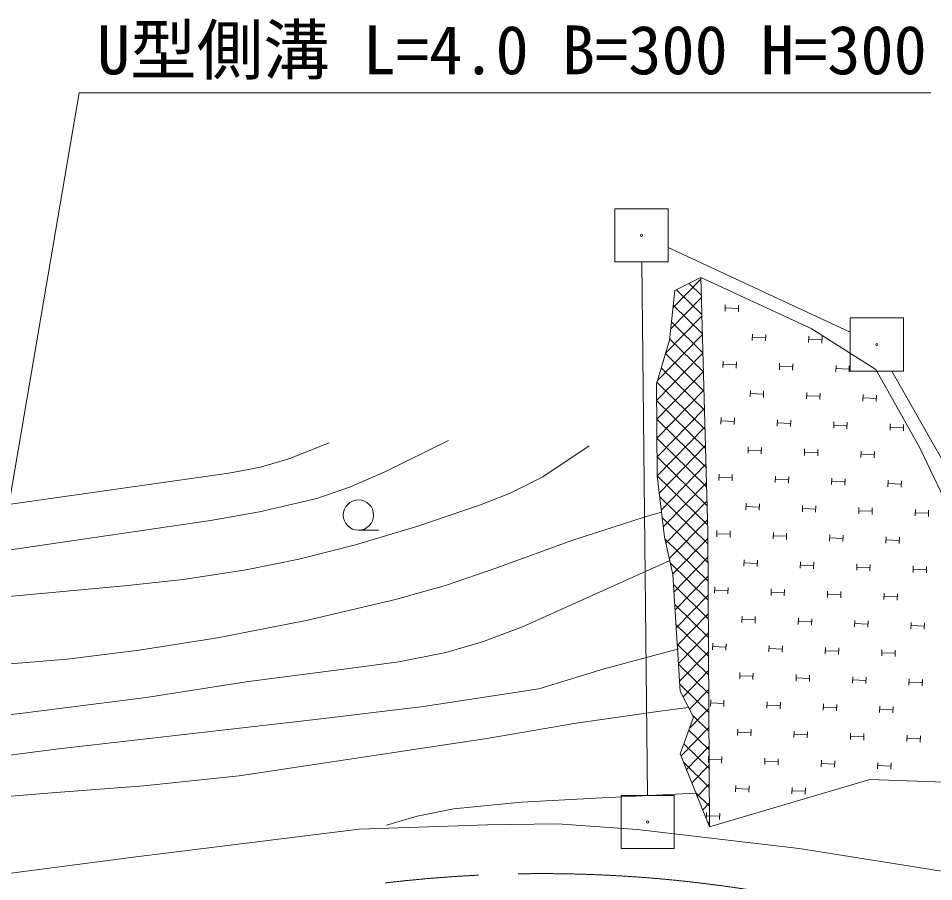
# Model space of a CAD drawing. Units: millimetres, scale not verified. Extents: x 40000 to 680000, y 20000 to 380000.
# Drawn here: x 399162 to 433569, y 270802 to 303243 of the extents above; entities that cross this region are included whole.
import ezdxf
from ezdxf.enums import TextEntityAlignment as Align

# ---------------------------------------------------------------- set-up
doc = ezdxf.new("R2010")
doc.units = ezdxf.units.MM
doc.header["$LTSCALE"] = 1000
doc.linetypes.add('CHAIN', pattern=[18.5, 12, -1.5, 3.5, -1.5])
for name, color, linetype, lineweight in [('M-BGD', 7, 'Continuous', 13), ('M-BMK', 2, 'CHAIN', 13), ('M-BMK-ROW', 30, 'Continuous', 13), ('M-STR-HTXT', 7, 'Continuous', 13)]:
    doc.layers.add(name, color=color, linetype=linetype, lineweight=lineweight)
doc.styles.add('ＭＳ ゴシック', font='')
doc.styles.get('ＭＳ ゴシック').set_extended_font_data('MS Gothic')

msp = doc.modelspace()

# ---------------------------------------------------------------- linework, layer by layer
at = {"layer": 'M-BGD'}
for p, q in [((424820, 293502), (423841, 293011)), ((424820, 293502), (428959, 291582)), ((424820, 293502), (425075, 283946)), ((423771, 292375), (424821, 293447)), ((424377, 293280), (424838, 292829)), ((423841, 293011), (423636, 291147)), ((423905, 293043), (424857, 292111)), ((423683, 291570), (424840, 292751)), ((423781, 292464), (424876, 291392)), ((425735, 292477), (425727, 292238)), ((426231, 292339), (425731, 292358)), ((426235, 292459), (426226, 292219)), ((423489, 290658), (424858, 292056)), ((423712, 291832), (424895, 290674)), ((428959, 291582), (431390, 290045)), ((423636, 291147), (423144, 289507)), ((423180, 289627), (424877, 291360)), ((423642, 291201), (424914, 289955)), ((426756, 291378), (426747, 291139)), ((427251, 291240), (426752, 291258)), ((427256, 291360), (427247, 291120)), ((428876, 291300), (428867, 291060)), ((429371, 291162), (428872, 291180)), ((429376, 291281), (429367, 291042)), ((423151, 288882), (424895, 290664)), ((423488, 290652), (424934, 289236)), ((423326, 290111), (424953, 288518)), ((425657, 290358), (425648, 290118)), ((426152, 290219), (425653, 290238)), ((426157, 290339), (426148, 290099)), ((427777, 290279), (427768, 290039)), ((428272, 290141), (427773, 290159)), ((428277, 290261), (428268, 290021)), ((429897, 290201), (429888, 289961)), ((430392, 290062), (429892, 290081)), ((430396, 290182), (430388, 289943)), ((423158, 288175), (424914, 289969)), ((431390, 290045), (433044, 287100)), ((423144, 289507), (423181, 286054)), ((423163, 289570), (424972, 287799)), ((423166, 287468), (424933, 289273)), ((426678, 289258), (426669, 289019)), ((427173, 289120), (426673, 289139)), ((427177, 289240), (427169, 289000)), ((428798, 289180), (428789, 288940)), ((429293, 289042), (428793, 289060)), ((429297, 289162), (429288, 288922)), ((430918, 289102), (430909, 288862)), ((431417, 289083), (431408, 288843)), ((423151, 288883), (424991, 287081)), ((431413, 288963), (430913, 288982)), ((423173, 286761), (424951, 288577)), ((423158, 288175), (425011, 286362)), ((425579, 288238), (425570, 287998)), ((426074, 288099), (425574, 288118)), ((426078, 288219), (426069, 287979)), ((427699, 288159), (427690, 287920)), ((428194, 288021), (427694, 288039)), ((428198, 288141), (428189, 287901)), ((429818, 288081), (429810, 287841)), ((430318, 288062), (430309, 287823)), ((431938, 288003), (431929, 287763)), ((423181, 286054), (424970, 287882)), ((430314, 287943), (429814, 287961)), ((432434, 287864), (431934, 287883)), ((432438, 287984), (432429, 287744)), ((423166, 287468), (425030, 285644)), ((423257, 285417), (424989, 287186)), ((426599, 287139), (426591, 286899)), ((427095, 287000), (426595, 287019)), ((427099, 287120), (427090, 286880)), ((428719, 287060), (428710, 286820)), ((429219, 287042), (429210, 286802)), ((430839, 286982), (430830, 286742)), ((431339, 286963), (431330, 286724)), ((433044, 287100), (435282, 282408)), ((423173, 286761), (425049, 284925)), ((429215, 286922), (428715, 286940)), ((431334, 286843), (430835, 286862)), ((423333, 284780), (425007, 286490)), ((423181, 286054), (425068, 284206)), ((423181, 286054), (423456, 283743)), ((425500, 286118), (425491, 285878)), ((425996, 285979), (425496, 285998)), ((426000, 286099), (425991, 285860)), ((427620, 286039), (427611, 285800)), ((428120, 286021), (428111, 285781)), ((429740, 285961), (429731, 285721)), ((430240, 285943), (430231, 285703)), ((423409, 284143), (425026, 285794)), ((428115, 285901), (427616, 285920)), ((430235, 285823), (429736, 285841)), ((431860, 285883), (431851, 285643)), ((432355, 285744), (431855, 285763)), ((432360, 285864), (432351, 285624)), ((423275, 285262), (425078, 283497)), ((423504, 283525), (425044, 285099)), ((426521, 285019), (426512, 284779)), ((427016, 284880), (426517, 284899)), ((427021, 285000), (427012, 284760)), ((428641, 284940), (428632, 284701)), ((429141, 284922), (429132, 284682)), ((429136, 284802), (428636, 284820)), ((430761, 284862), (430752, 284622)), ((431256, 284724), (430756, 284742)), ((431260, 284843), (431252, 284604)), ((432881, 284784), (432872, 284544)), ((433376, 284645), (432876, 284664)), ((433380, 284765), (433371, 284525)), ((423370, 284470), (425082, 282793)), ((423630, 282940), (425063, 284403)), ((411947, 284007), (412697, 284007)), ((425144, 272862), (425075, 283946)), ((425422, 283998), (425413, 283758)), ((425917, 283860), (425417, 283878)), ((425922, 283980), (425913, 283740)), ((427542, 283920), (427533, 283680)), ((428041, 283901), (428033, 283661)), ((423456, 283743), (423759, 282347)), ((423472, 283670), (425087, 282089)), ((423757, 282355), (425077, 283702)), ((428037, 283781), (427537, 283800)), ((429662, 283841), (429653, 283601)), ((430157, 283703), (429657, 283721)), ((430161, 283823), (430152, 283583)), ((431782, 283763), (431773, 283523)), ((432277, 283624), (431777, 283643)), ((432281, 283744), (432272, 283505)), ((423802, 281686), (425081, 282992)), ((426443, 282899), (426434, 282659)), ((426942, 282880), (426933, 282641)), ((423665, 282782), (425091, 281385)), ((426938, 282760), (426438, 282779)), ((428563, 282820), (428554, 282581)), ((429058, 282682), (428558, 282701)), ((429062, 282802), (429053, 282562)), ((430682, 282742), (430674, 282502)), ((431178, 282604), (430678, 282622)), ((431182, 282724), (431173, 282484)), ((432802, 282664), (432793, 282424)), ((433297, 282525), (432798, 282544)), ((433302, 282645), (433293, 282405)), ((423759, 282347), (424045, 277959)), ((423846, 281016), (425086, 282282)), ((423784, 281965), (425096, 280681)), ((425344, 281878), (425335, 281638)), ((425843, 281860), (425834, 281620)), ((427463, 281800), (427455, 281560)), ((423889, 280345), (425090, 281572)), ((425839, 281740), (425339, 281758)), ((427959, 281661), (427459, 281680)), ((427963, 281781), (427954, 281541)), ((429583, 281721), (429574, 281482)), ((430078, 281583), (429579, 281601)), ((430083, 281703), (430074, 281463)), ((431703, 281643), (431694, 281403)), ((432198, 281505), (431699, 281523)), ((432203, 281624), (432194, 281385)), ((423833, 281218), (425100, 279977)), ((423933, 279675), (425094, 280862)), ((426364, 280779), (426355, 280539)), ((423881, 280470), (425104, 279273)), ((426859, 280641), (426360, 280659)), ((426864, 280761), (426855, 280521)), ((428484, 280701), (428475, 280461)), ((428979, 280562), (428480, 280581)), ((428984, 280682), (428975, 280442)), ((430604, 280622), (430595, 280382)), ((431099, 280484), (430600, 280502)), ((431104, 280604), (431095, 280364)), ((432724, 280544), (432715, 280304)), ((433219, 280405), (432719, 280424)), ((433224, 280525), (433215, 280286)), ((423977, 279005), (425099, 280151)), ((425265, 279758), (425256, 279518)), ((425765, 279740), (425756, 279500)), ((423930, 279723), (425109, 278569)), ((424020, 278335), (425103, 279441)), ((425760, 279620), (425261, 279638)), ((427385, 279680), (427376, 279440)), ((427880, 279541), (427381, 279560)), ((427885, 279661), (427876, 279422)), ((429505, 279601), (429496, 279362)), ((430000, 279463), (429500, 279482)), ((430005, 279583), (429996, 279343)), ((431625, 279523), (431616, 279283)), ((432120, 279385), (431620, 279403)), ((432124, 279505), (432116, 279265)), ((423979, 278976), (425113, 277865)), ((424150, 277753), (425108, 278731)), ((426286, 278659), (426277, 278419)), ((426781, 278521), (426281, 278539)), ((426786, 278641), (426777, 278401)), ((428406, 278581), (428397, 278341)), ((428901, 278442), (428401, 278461)), ((428905, 278562), (428897, 278322)), ((430526, 278502), (430517, 278263)), ((431021, 278364), (430521, 278382)), ((431025, 278484), (431016, 278244)), ((432645, 278424), (432637, 278184)), ((433145, 278405), (433136, 278166)), ((424027, 278228), (425117, 277161)), ((424391, 277284), (425112, 278021)), ((433141, 278286), (432641, 278304)), ((424045, 277959), (424543, 276987)), ((425187, 277638), (425178, 277399)), ((425682, 277500), (425182, 277518)), ((425686, 277620), (425678, 277380)), ((427307, 277560), (427298, 277320)), ((427802, 277422), (427302, 277440)), ((427806, 277542), (427797, 277302)), ((429426, 277482), (429418, 277242)), ((429922, 277343), (429422, 277362)), ((429926, 277463), (429917, 277223)), ((431546, 277403), (431537, 277163)), ((432046, 277385), (432037, 277145)), ((424543, 276987), (424041, 275609)), ((424391, 276570), (425116, 277310)), ((424506, 277060), (425122, 276457)), ((432042, 277265), (431542, 277283)), ((424073, 275530), (425121, 276600)), ((424365, 276498), (425126, 275753)), ((426207, 276539), (426199, 276299)), ((426703, 276401), (426203, 276419)), ((426707, 276521), (426698, 276281)), ((428327, 276461), (428318, 276221)), ((428823, 276322), (428323, 276341)), ((428827, 276442), (428818, 276203)), ((430447, 276382), (430438, 276143)), ((430947, 276364), (430938, 276124)), ((432567, 276304), (432558, 276064)), ((424177, 275982), (425130, 275049)), ((430942, 276244), (430443, 276263)), ((433062, 276166), (432563, 276184)), ((433067, 276286), (433058, 276046)), ((425144, 272862), (424041, 275609)), ((424276, 275023), (425125, 275890)), ((424169, 275291), (425135, 274345)), ((425108, 275519), (425099, 275279)), ((425604, 275380), (425104, 275399)), ((425608, 275500), (425599, 275260)), ((427228, 275440), (427219, 275200)), ((427723, 275302), (427224, 275320)), ((427728, 275422), (427719, 275182)), ((429348, 275362), (429339, 275122)), ((429848, 275343), (429839, 275103)), ((431468, 275283), (431459, 275044)), ((431968, 275265), (431959, 275025)), ((424480, 274516), (425130, 275180)), ((429843, 275223), (429344, 275242)), ((431963, 275145), (431464, 275163)), ((425144, 272862), (431164, 274644)), ((431164, 274644), (435415, 274487)), ((424683, 274009), (425134, 274470)), ((426129, 274419), (426120, 274180)), ((426624, 274281), (426125, 274299)), ((426629, 274401), (426620, 274161)), ((428249, 274341), (428240, 274101)), ((428749, 274323), (428740, 274083)), ((424632, 274138), (425139, 273641)), ((428744, 274203), (428245, 274221)), ((424887, 273502), (425138, 273759)), ((425030, 273399), (425021, 273159)), ((425525, 273260), (425026, 273279)), ((425530, 273380), (425521, 273140)), ((411972, 272781), (416796, 272941)), ((419426, 272972), (416796, 272941)), ((422426, 272763), (419426, 272972)), ((425090, 272996), (425143, 273049)), ((425095, 272985), (425144, 272937)), ((403593, 271738), (411972, 272781)), ((428510, 272055), (422426, 272763)), ((434761, 271055), (428510, 272055)), ((396818, 270856), (403593, 271738))]:
    msp.add_line(p, q, dxfattribs=at)
for points in [[(332664, 281098), (335404, 280428), (337476, 280057), (339658, 279771), (342354, 279461), (344988, 279264), (354775, 279188), (357609, 279325), (360798, 279591), (370355, 280372), (374943, 280699), (379432, 281123), (389017, 282071), (392919, 282467), (396807, 282967), (406384, 284371), (408233, 284700), (410377, 285202), (411654, 285641), (412939, 286198), (415329, 287378)], [(333200, 282739), (334780, 282336), (336744, 281954), (338829, 281659), (348567, 280642), (350513, 280536), (352515, 280535), (362149, 281204), (365540, 281442), (368967, 281787), (378625, 282866), (388099, 283734), (397626, 284814), (407081, 286147), (408260, 286373), (409336, 286690), (410846, 287294)], [(393614, 281038), (403157, 281922), (405353, 282153), (407725, 282518), (409701, 282922), (411833, 283465), (414176, 284155), (416499, 284946), (417619, 285390), (418873, 286008), (420613, 287176)], [(331540, 277946), (334446, 277374), (337519, 276876), (340237, 276568), (343229, 276336), (352965, 276141), (355641, 276145), (358439, 276253), (368100, 276790), (377718, 277549), (380705, 277834), (383866, 278031), (387665, 278152), (391370, 278372), (400993, 279167), (403701, 279495), (406643, 279959), (409978, 280622), (413340, 281400), (415256, 281946), (417147, 282594), (419968, 283618), (422684, 284495), (423344, 284682)], [(333150, 275282), (334931, 275039), (336729, 274900), (346461, 274235), (349453, 274005), (352611, 273871), (356411, 273922), (360079, 274071), (369764, 274416), (372561, 274544), (375421, 274781), (384828, 275729), (394461, 276622), (399235, 277121), (403972, 277722), (407723, 278311), (411683, 278826), (413471, 279061), (415231, 279411), (416613, 279813), (418114, 280374), (423629, 282861)], [(397395, 275366), (400567, 275785), (410219, 276880), (414391, 277389), (418723, 278046), (421183, 278806), (423888, 279527), (423991, 279553)], [(351510, 269189), (352225, 269553), (353070, 269827), (357500, 270123), (362196, 270543), (371835, 271384), (381409, 272527), (391016, 273374), (400590, 274158), (403881, 274403), (407461, 274778), (416776, 276181), (420127, 276760), (423381, 277222), (424358, 277348)], [(412997, 272925), (414148, 273268), (415518, 273544), (418077, 273788), (420872, 273945), (424632, 274127)]]:
    msp.add_lwpolyline(points, dxfattribs=at)
msp.add_circle((411947, 284577), 570, dxfattribs=at)
at = {"layer": 'M-BMK'}
msp.add_arc((418865, 221105), 50000, 77.2949, 96.8497, dxfattribs=at)
at = {"layer": 'M-BMK-ROW'}
for p, q in [((421585, 294090), (421585, 296090)), ((421585, 296090), (423585, 296090)), ((423585, 296090), (423585, 294090)), ((423585, 294626), (430432, 291450)), ((423585, 294090), (421585, 294090)), ((422808, 274044), (422596, 294090)), ((430432, 289986), (430432, 291986)), ((430432, 291986), (432432, 291986)), ((432432, 291986), (432432, 289986)), ((432432, 289986), (430432, 289986)), ((431998, 289986), (439629, 276515)), ((421819, 272044), (421819, 274044)), ((421819, 274044), (423819, 274044)), ((423819, 274044), (423819, 272044)), ((423819, 272044), (421819, 272044))]:
    msp.add_line(p, q, dxfattribs=at)
for centre in [(422585, 295090), (431432, 290986), (422819, 273044)]:
    msp.add_circle(centre, 40, dxfattribs=at)
at = {"layer": 'M-STR-HTXT'}
for p, q in [((396512, 271580), (401450, 300442)), ((401450, 300442), (433467, 300442))]:
    msp.add_line(p, q, dxfattribs=at)

# ---------------------------------------------------------------- texts
at = {"layer": 'M-STR-HTXT', "style": 'ＭＳ ゴシック'}
msp.add_text('U型側溝 L=4.0 B=300 H=300', height=1833, dxfattribs=at).set_placement((402117, 300590), align=Align.BOTTOM_LEFT)

doc.saveas('drawing.dxf')
